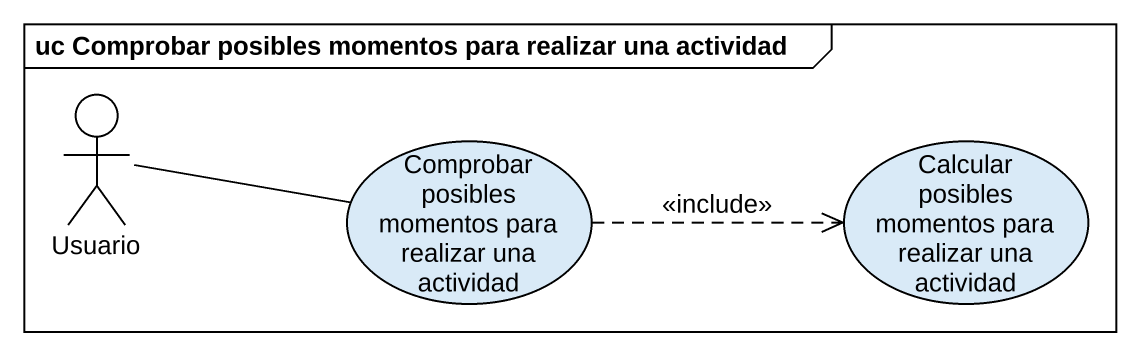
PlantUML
@startuml
mainframe uc Comprobar posibles momentos para realizar una actividad
actor Usuario
usecase "Comprobar posibles momentos para realizar una actividad" as Comprobar_posibles_momentos
usecase "Calcular posibles momentos para realizar una actividad" as Calcular_posibles_momentos
Usuario -right- Comprobar_posibles_momentos
Comprobar_posibles_momentos .right.> Calcular_posibles_momentos : <<include>>
@enduml
